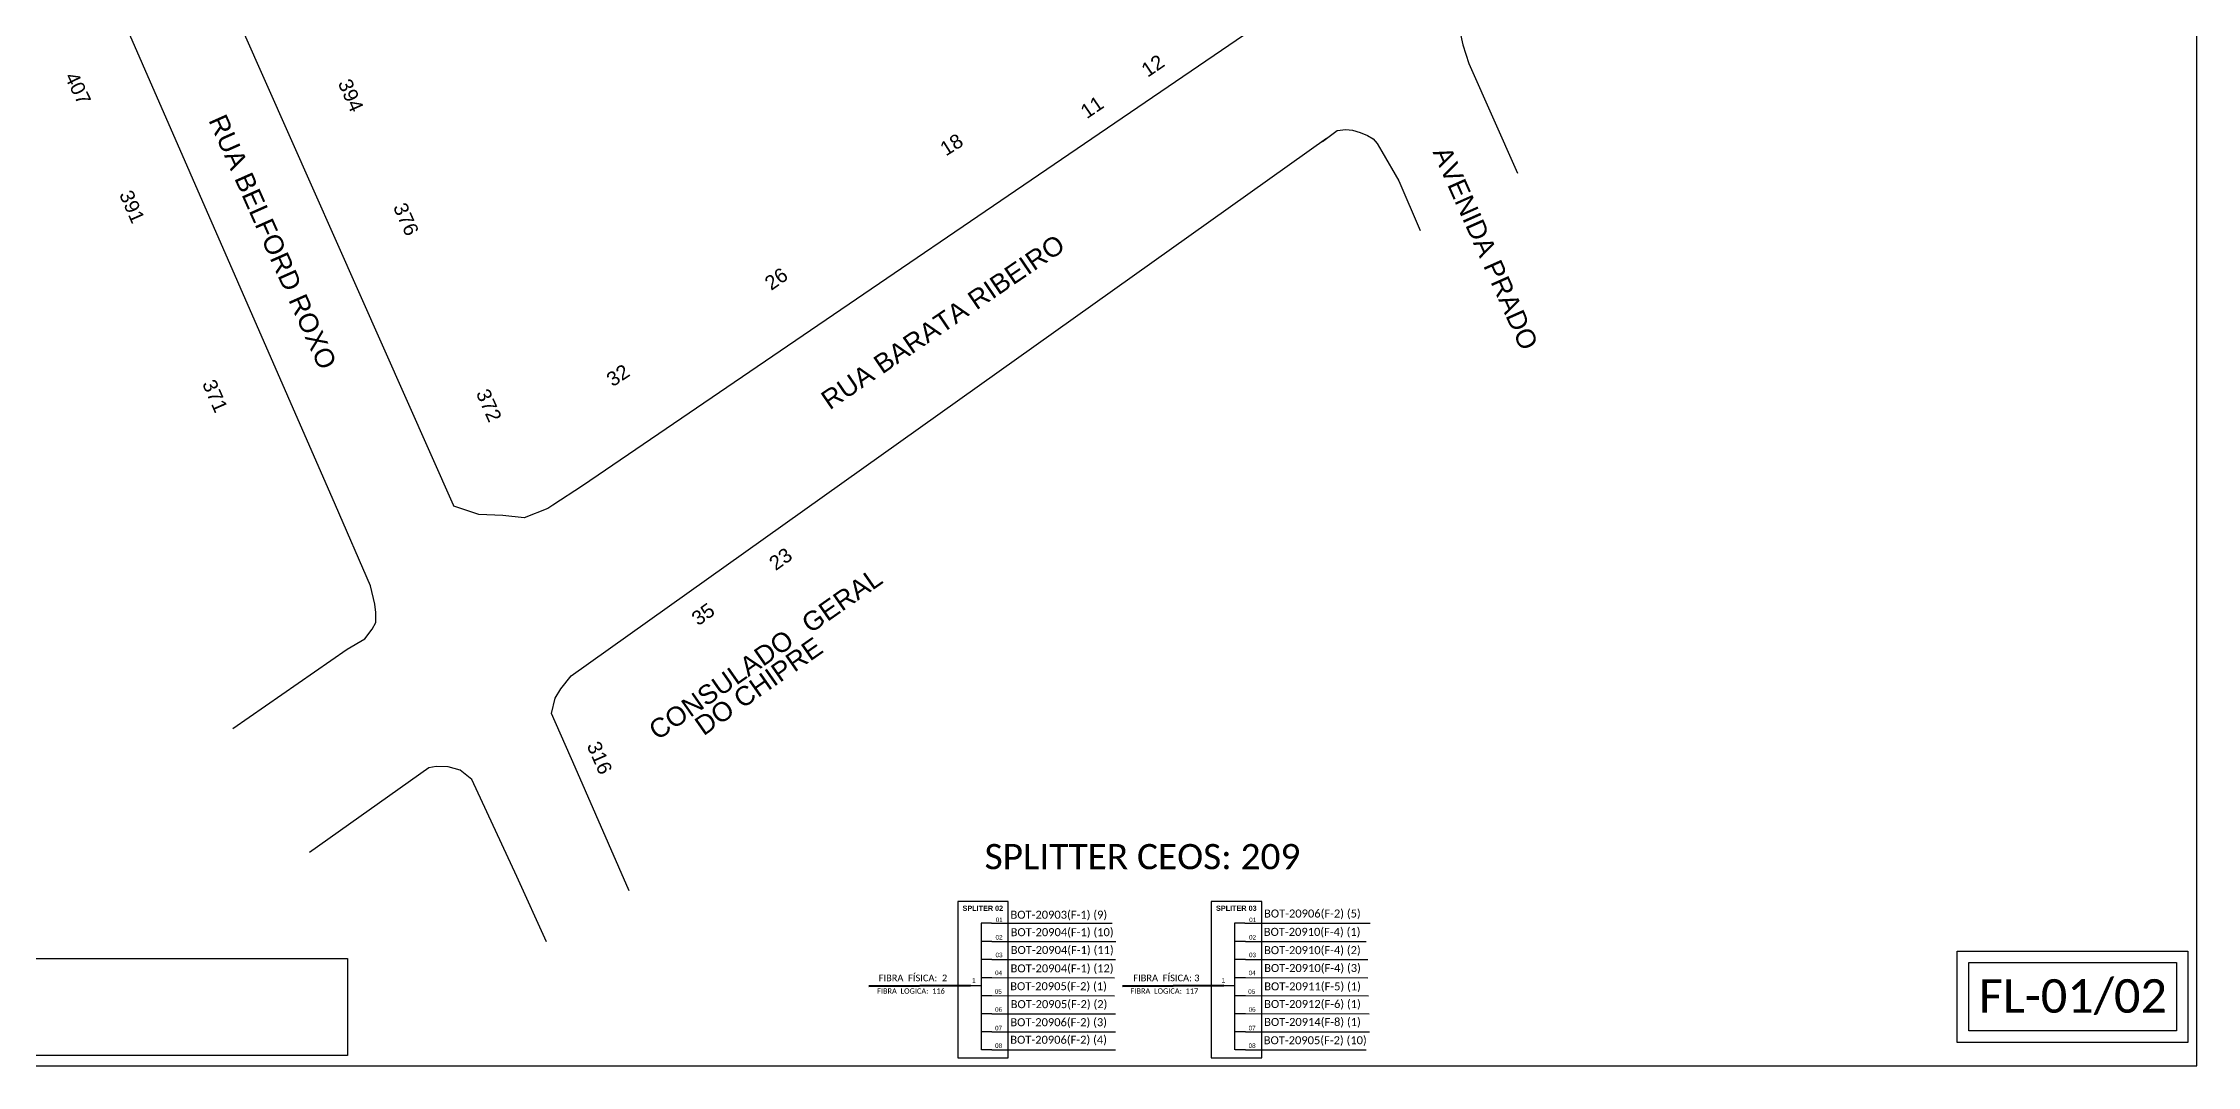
# Model space of a CAD drawing. Extents: x -86 to 1625, y 705 to 1299.
# Drawn here: x 265.4 to 752.7, y 705 to 936.5 of the extents above; entities that cross this region are included whole.
import ezdxf
from ezdxf.enums import TextEntityAlignment as Align

# ---------------------------------------------------------------- set-up
doc = ezdxf.new("R2010")
doc.units = 0
for name, color, linetype in [('MUB', 252, 'Continuous'), ('Segmento de Logradouro Texto', 12, 'Continuous'), ('surveys', 7, 'Continuous'), ('texto', 255, 'Continuous'), ('UNIFILAR', 7, 'Continuous')]:
    doc.layers.add(name, color=color, linetype=linetype)
doc.styles.add('ARIAL', font='arial.ttf')
doc.styles.get("Standard").update_dxf_attribs({"font": 'arial.ttf'})
doc.styles.add('WMF-Calibri0', font='calibri.ttf')

msp = doc.modelspace()

# ---------------------------------------------------------------- linework, layer by layer
msp.add_lwpolyline([(-85.84, 705.02), (752.73, 705.02), (752.73, 1299.02), (-85.84, 1299.02), (-85.84, 705.02)])
at = {"color": 7}
for points in [[(472.37, 706.83), (483.77, 706.83), (483.77, 742.24), (472.37, 742.24)], [(529.72, 706.83), (541.13, 706.83), (541.13, 742.24), (529.72, 742.24)], [(-82.03, 729.3), (334.24, 729.3), (334.24, 707.42), (-82.03, 707.42)]]:
    msp.add_lwpolyline(points, close=True, dxfattribs=at)
at = {"color": 1}
for points in [[(698.47, 731.02), (750.69, 731.02), (750.69, 710.36), (698.47, 710.36)], [(701.08, 728.41), (748.08, 728.41), (748.08, 712.97), (701.08, 712.97)]]:
    msp.add_lwpolyline(points, close=True, dxfattribs=at)
at = {"layer": 'MUB', "color": 4}
for points in [[(331.52, 831.91), (265.8, 982.46), (479.05, 1072.6)], [(671.55, 987.07), (636.02, 1060.18), (633.82, 1062.55), (630.52, 1063.67), (626.84, 1064.21), (622.96, 1063.84), (621.34, 1062.72), (619.64, 1061.23), (618.19, 1058.69), (586.56, 955.37), (585.65, 948.69), (585.61, 944.13), (585.98, 939.21), (586.62, 936.09), (587.96, 931.86)], [(358.27, 831.91), (299.92, 963.4), (301.28, 965.84), (303.91, 967.5), (502.53, 1054.37), (508.27, 1054.19), (511.55, 1052.12), (512.86, 1050.55)], [(552.87, 956), (552.9, 951.86), (551.52, 948.59), (545.74, 944.17), (387.47, 836.29), (380.71, 831.91)], [(587.96, 931.86), (598.96, 907.04)], [(554.86, 914.23), (558.2, 916.69), (560.12, 916.93), (561.69, 916.8), (563.37, 916.26), (565.03, 915.57), (566.34, 914.84), (567.23, 913.78), (568.33, 911.97), (572.16, 905.33), (577.01, 894.12)], [(384.89, 793.31), (555.76, 914.99)], [(308.29, 781.4), (334.16, 799.33), (338.19, 801.65), (339.85, 803.85), (340.69, 805.4), (340.71, 807.62), (340.47, 809.52), (339.5, 813.64), (331.52, 831.91)], [(380.71, 831.91), (379.61, 831.2), (374.26, 829.09), (369.43, 829.6), (363.98, 829.82), (358.36, 831.72), (358.27, 831.91)], [(397.97, 744.68), (385.81, 772.6), (380.4, 784.8), (381.27, 788.23), (382.52, 790.4), (384.89, 793.31)], [(379.32, 733.08), (372.58, 747.88), (362.41, 769.87), (359.78, 771.96), (357.02, 772.73), (354.35, 772.78), (352.69, 772.5), (325.7, 753.31)]]:
    msp.add_lwpolyline(points, dxfattribs=at)
at = {"layer": 'UNIFILAR', "color": 7, "linetype": 'Continuous'}
for p, q in [((477.63, 737.33), (477.63, 708.66)), ((479.95, 737.33), (477.63, 737.33)), ((534.98, 737.33), (534.98, 708.66)), ((537.3, 737.33), (534.98, 737.33)), ((480.07, 733.18), (477.75, 733.18)), ((537.42, 733.18), (535.1, 733.18)), ((480.07, 729.09), (477.75, 729.09)), ((537.42, 729.09), (535.1, 729.09)), ((475.22, 723.19), (477.62, 723.19)), ((480.07, 724.99), (477.75, 724.99)), ((532.57, 723.19), (534.97, 723.19)), ((537.42, 724.99), (535.1, 724.99)), ((480.07, 720.92), (477.75, 720.92)), ((480.07, 716.85), (477.75, 716.85)), ((537.42, 720.92), (535.1, 720.92)), ((537.42, 716.85), (535.1, 716.85)), ((480.07, 712.77), (477.75, 712.77)), ((537.42, 712.77), (535.1, 712.77)), ((480.07, 708.69), (477.75, 708.69)), ((537.42, 708.69), (535.1, 708.69))]:
    msp.add_line(p, q, dxfattribs=at)
at = {"layer": 'UNIFILAR', "color": 10, "linetype": 'Continuous'}
for p, q in [((479.95, 737.33), (507.26, 737.32)), ((537.3, 737.33), (565.66, 737.32)), ((480.07, 733.18), (508.14, 733.18)), ((537.42, 733.18), (564.73, 733.17)), ((480.07, 729.1), (508.02, 729.1)), ((537.42, 729.1), (565.13, 729.09)), ((480.07, 725), (507.78, 724.99)), ((537.42, 725), (565.13, 724.99)), ((480.07, 720.93), (507.78, 720.92)), ((480.07, 716.85), (508.02, 716.85)), ((537.42, 720.93), (565.27, 720.92)), ((537.42, 716.86), (565.43, 716.85)), ((480.07, 712.77), (508.02, 712.77)), ((537.42, 712.77), (565.54, 712.77)), ((480.07, 708.7), (508.02, 708.69)), ((537.42, 708.69), (564.72, 708.68))]:
    msp.add_line(p, q, dxfattribs=at)
at = {"layer": 'UNIFILAR', "color": 1, "linetype": 'Continuous', "lineweight": 60}
for p, q in [((475.22, 723.19), (452.26, 723.11)), ((532.57, 723.19), (509.61, 723.11))]:
    msp.add_line(p, q, dxfattribs=at)

# ---------------------------------------------------------------- texts
at = {"color": 1, "style": 'WMF-Calibri0'}
msp.add_text('FL-01/02', height=7.59, dxfattribs=at).set_placement((703.37, 717.06))
at = {"layer": 'Segmento de Logradouro Texto', "color": 5, "style": 'ARIAL'}
for s, rotation, p in [('RUA BELFORD ROXO', 293.9768, (302.74, 919.07)), ('AVENIDA PRADO', 293.9768, (579.76, 911.84)), ('RUA BARATA RIBEIRO', 34.2535, (443.36, 853.37))]:
    msp.add_text(s, height=4.3101, rotation=rotation, dxfattribs=at).set_placement(p)
at = {"layer": 'surveys', "style": 'ARIAL'}
for s, rotation, p in [('12', 34.2801, (516.47, 931.39)), ('407', 295.8812, (273.28, 926.25)), ('394', 293.9728, (335.03, 924.67)), ('11', 34.2801, (502.72, 922.01)), ('18', 32.3217, (470.93, 913.54)), ('391', 293.6809, (285.53, 899.49)), ('376', 293.9937, (347.52, 896.65)), ('26', 35.1297, (431.26, 883.16)), ('32', 33.2279, (395.46, 861.33)), ('371', 293.6743, (304.31, 856.66)), ('372', 293.9574, (366.27, 854.52)), ('23', 35.4535, (432.25, 819.77)), ('35', 35.4535, (414.71, 807.27)), ('316', 293.6895, (391.33, 774.76))]:
    msp.add_text(s, height=3.233, rotation=rotation, dxfattribs=at).set_placement(p, align=Align.MIDDLE_CENTER)
at = {"layer": 'surveys', "color": 5, "style": 'ARIAL'}
for s, p in [('GERAL', (439, 802.77)), ('CONSULADO', (404.41, 778.59)), ('DO CHIPRE', (414.82, 779.61))]:
    msp.add_text(s, height=4.31, rotation=35, dxfattribs=at).set_placement(p)
at = {"layer": 'texto'}
for s, insert, char_height, width, attachment_point in [('\\C7;\\fCalibri|b0|i0|c0|p34;SPLITTER CEOS: 209', (514.14, 752.36), 5.7024, 86.8996, 5), ('{\\fArial|b1|i0|c0|p34;\\C10;SPLITER 02}', (478.02, 740.7), 1.1717, 10.9705, 5), ('{\\fArial|b1|i0|c0|p34;\\C10;SPLITER 03}', (535.37, 740.7), 1.1717, 10.9705, 5), ('\\C7;\\fArial|b0|i0|;\\H1.0273588255048;01 ', (481.73, 738.08), 1.1717, 2.3498, 5), ('\\C7;\\fCalibri|b0|i0|c0|p34;BOT-20903(F-1) (9)', (484.28, 740.15), 1.8105, 55.5375, 1), ('\\C7;\\fCalibri|b0|i0|c0|p34;BOT-20904(F-1) (10)', (484.31, 736.2), 1.8105, 47.6512, 1), ('\\C7;\\fArial|b0|i0|;\\H1.0273588255048;01 ', (539.08, 738.08), 1.1717, 2.3498, 5), ('\\pt47.0724;{\\fCalibri|b0|i0|c0|p34;\\C7;BOT-20910(F-4) (1)}', (541.59, 736.27), 1.8105, 55.2371, 1), ('\\C7;\\fCalibri|b0|i0|c0|p34;BOT-20906(F-2) (5)', (541.65, 740.42), 1.8105, 31.0455, 1), ('\\C7;\\fArial|b0|i0|;\\H1.0273588255048;02 ', (481.69, 734.12), 1.1717, 2.4804, 5), ('\\C7;\\fCalibri|b0|i0|c0|p34;BOT-20904(F-1) (11)', (484.33, 732.17), 1.8105, 73.6695, 1), ('\\C7;\\fArial|b0|i0|;\\H1.0273588255048;02 ', (539.05, 734.12), 1.1717, 2.4804, 5), ('\\C7;\\fCalibri|b0|i0|c0|p34;BOT-20910(F-4) (2)', (541.65, 732.13), 1.8105, 31.0455, 1), ('\\C7;\\fCalibri|b0|i0|c0|p34;FIBRA  FÍSICA:  2', (462.21, 724.93), 1.5087, 22.8096, 5), ('\\C7;\\fArial|b0|i0|;\\H1.0273588255048;04 ', (481.59, 726.07), 1.1717, 2.4804, 5), ('\\C7;\\fArial|b0|i0|;\\H1.0273588255048;03 ', (481.69, 730.13), 1.1717, 2.281, 5), ('\\C7;\\fCalibri|b0|i0|c0|p34;BOT-20904(F-1) (12)', (484.3, 728.01), 1.8105, 62.7874, 1), ('\\C7;\\fCalibri|b0|i0|c0|p34;FIBRA  FÍSICA: 3', (519.56, 724.93), 1.5087, 22.8096, 5), ('\\C7;\\fArial|b0|i0|;\\H1.0273588255048;04 ', (538.95, 726.07), 1.1717, 2.4804, 5), ('\\C7;\\fArial|b0|i0|;\\H1.0273588255048;03 ', (539.05, 730.13), 1.1717, 2.281, 5), ('\\C7;\\fCalibri|b0|i0|c0|p34;BOT-20910(F-4) (3)', (541.68, 728.09), 1.8105, 57.8778, 1), ('\\C7;\\fCalibri|b0|i0|c0|p34;FIBRA  LOGICA:  116', (461.75, 721.97), 1.207, 22.8096, 5), ('\\C7;\\fArial|b0|i0|;\\H1.0273588255048;1', (476, 724.39), 1.1717, 1.1606, 5), ('\\C7;\\fArial|b0|i0|;\\H1.0273588255048;05 ', (481.51, 721.84), 1.1717, 3.0507, 5), ('{\\fCalibri|b0|i0|c0|p34;\\C1;BOT-20905(F-2) (1)\\C7;}', (484.22, 723.97), 1.8105, 60.7305, 1), ('\\C7;\\fCalibri|b0|i0|c0|p34;FIBRA  LOGICA:  117', (519.1, 721.97), 1.207, 22.8096, 5), ('\\C7;\\fArial|b0|i0|;\\H1.0273588255048;1', (532.46, 724.39), 1.1717, 1.1606, 5), ('\\C7;\\fArial|b0|i0|;\\H1.0273588255048;05 ', (538.86, 721.84), 1.1717, 3.0507, 5), ('\\C7;\\fCalibri|b0|i0|c0|p34;BOT-20911(F-5) (1)', (541.69, 723.94), 1.8105, 56.7186, 1), ('\\C7;\\fArial|b0|i0|;\\H1.0273588255048;06 ', (481.59, 717.79), 1.1717, 2.4804, 5), ('{\\fCalibri|b0|i0|c0|p34;\\C1;BOT-20905(F-2) (2) \\C7;}', (484.32, 719.91), 1.8105, 57.8679, 1), ('\\C7;\\fArial|b0|i0|;\\H1.0273588255048;06 ', (538.95, 717.79), 1.1717, 2.4804, 5), ('\\pt14.484;{\\fCalibri|b0|i0|c0|p34;\\C7;BOT-20912(F-6) (1)}', (541.67, 719.95), 1.8105, 46.233, 1), ('\\C7;\\fArial|b0|i0|;\\H1.0273588255048;07 ', (481.59, 713.59), 1.1717, 2.4804, 5), ('\\pt47.0724;{\\fCalibri|b0|i0|c0|p34;\\C7;BOT-20906(F-2) (4)}', (484.23, 711.85), 1.8105, 55.2371, 1), ('\\C7;\\fCalibri|b0|i0|c0|p34;BOT-20906(F-2) (3)', (484.24, 715.82), 1.8105, 47.6765, 1), ('\\C7;\\fArial|b0|i0|;\\H1.0273588255048;07 ', (538.95, 713.59), 1.1717, 2.4804, 5), ('{\\fCalibri|b0|i0|c0|p34;\\C1;BOT-20905(F-2) (10)\\C7;}', (541.58, 711.74), 1.8105, 60.7305, 1), ('\\pt14.484;{\\fCalibri|b0|i0|c0|p34;\\C7;BOT-20914(F-8) (1)}', (541.67, 715.88), 1.8105, 46.233, 1), ('\\C7;\\fArial|b0|i0|;\\H1.0273588255048;08 ', (481.59, 709.6), 1.1717, 2.4804, 5), ('\\C7;\\fArial|b0|i0|;\\H1.0273588255048;08 ', (538.95, 709.6), 1.1717, 2.4804, 5)]:
    msp.add_mtext(s, dxfattribs=dict(at, insert=insert, char_height=char_height, width=width, attachment_point=attachment_point))

doc.saveas('drawing.dxf')
